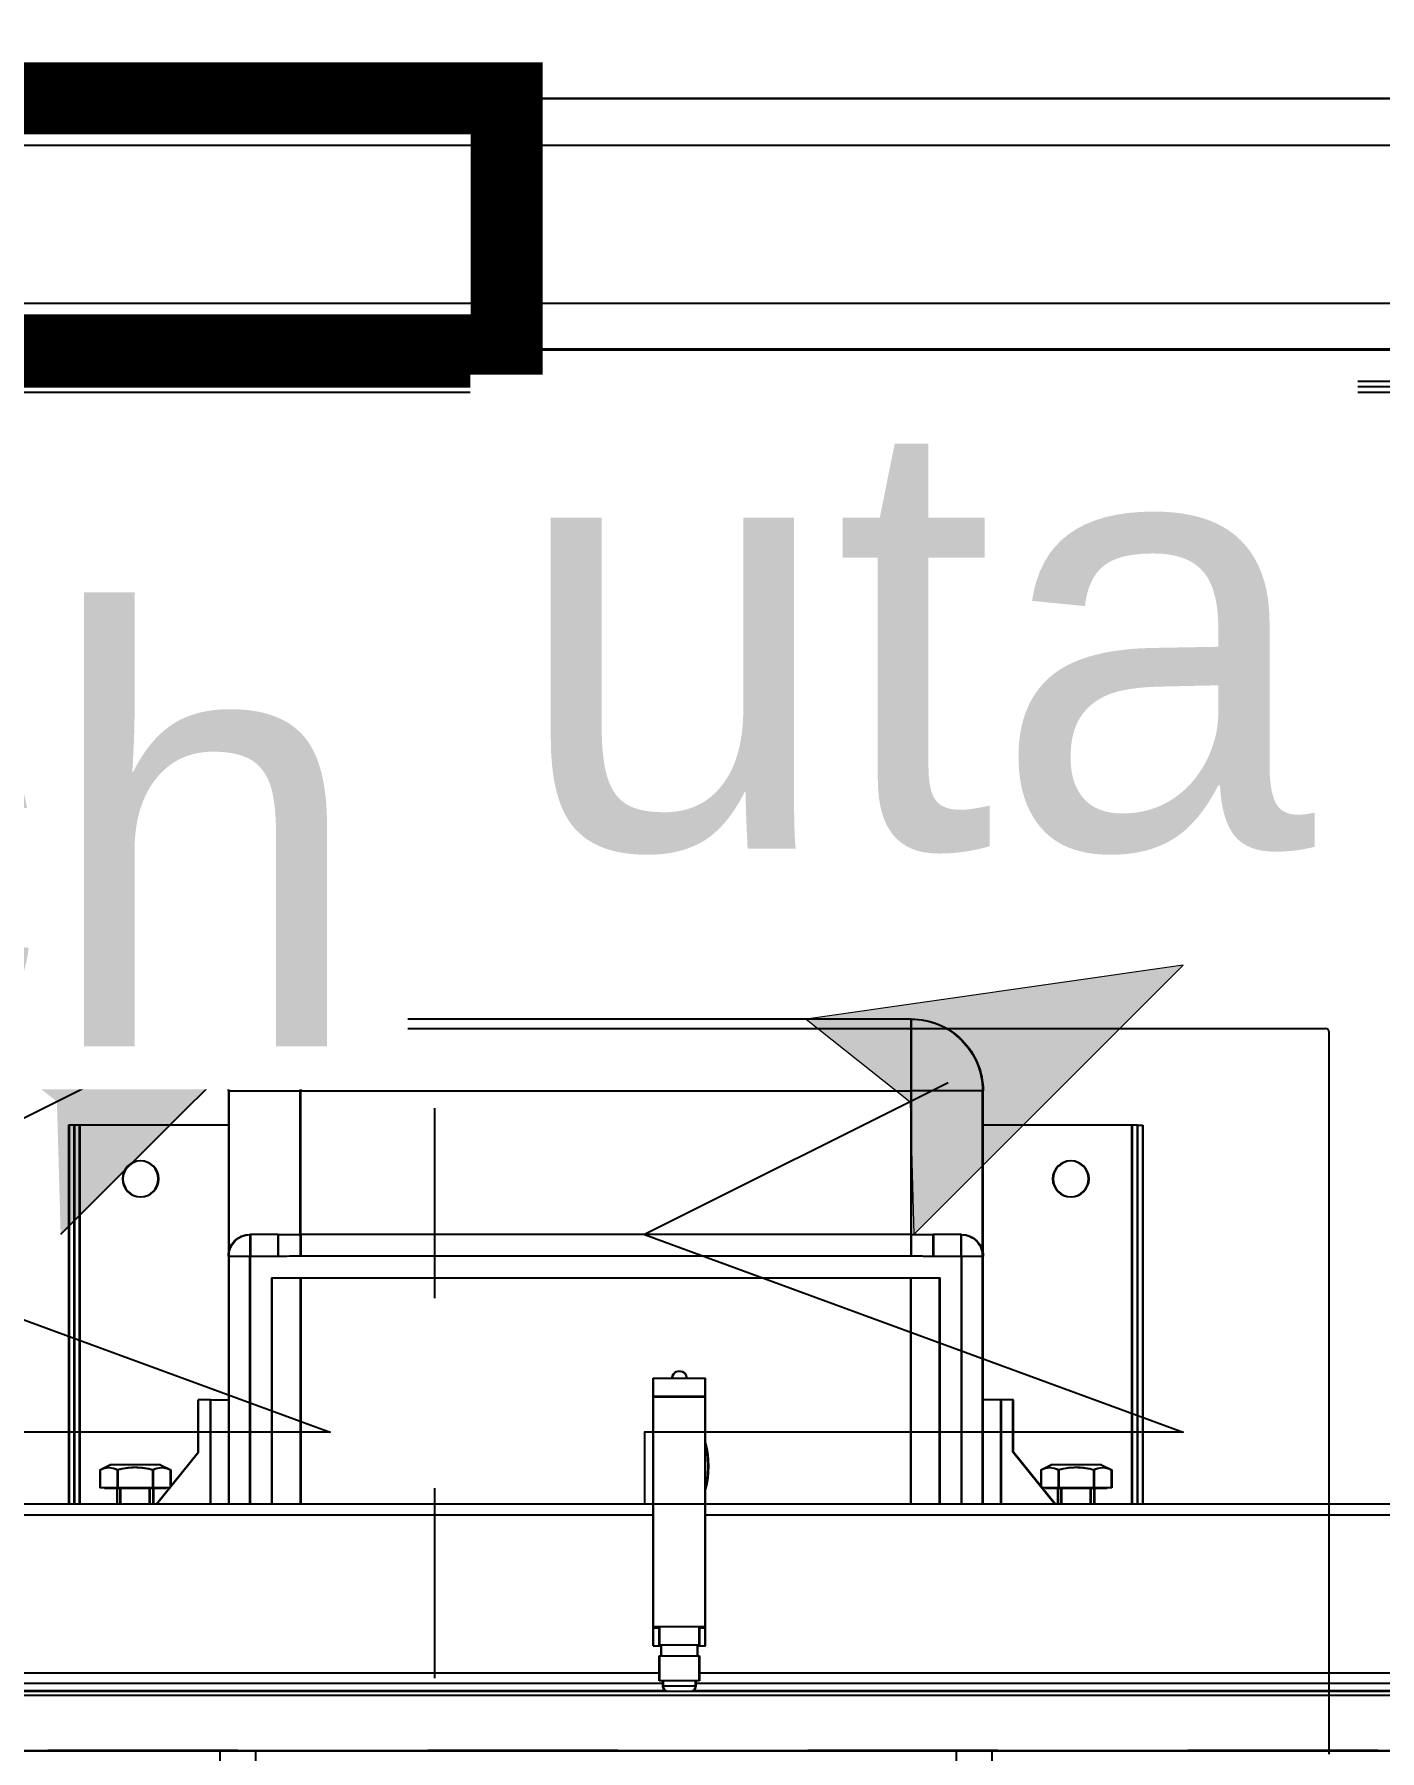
# Model space of a CAD drawing. Header units: centimetres. Extents: x -58072 to 12532, y -30603 to 6224.
# Drawn here: x 8926.64 to 8964.1, y 4563.08 to 4610.87 of the extents above; entities that cross this region are included whole.
import ezdxf

# ---------------------------------------------------------------- set-up
doc = ezdxf.new("R2010")
doc.units = ezdxf.units.CM
doc.linetypes.add('Style de ligne -1', pattern=[0.41664, 0.20828, -0.20836])
doc.linetypes.add('VW-01', pattern=[0.41656, 0.20828, -0.20828])
for name, color, linetype in [('B Aménagement intérieur', 252, 'Continuous'), ('B Faux plafonds', 252, 'Continuous'), ('B Général', 252, 'Continuous'), ('C ANNOTATIONS-prestations', 252, 'Continuous'), ('F REMPLISSAGE-vert clair', 252, 'Continuous'), ('F REMPLISSAGE-vert foncé', 252, 'Continuous'), ('MTI900_Alu', 252, 'Continuous'), ('prlm-CHAUFF', 4, 'Continuous'), ('prlm-GT', 242, 'Continuous'), ('prlm-MOD-PB', 123, 'Continuous')]:
    doc.layers.add(name, color=color, linetype=linetype)
doc.layers.add('prlm-ELEC-CFO', color=1, linetype='Continuous', lineweight=25)
doc.layers.get('prlm-CHAUFF').off()
doc.styles.add('prlm-elec-cfo', font='comic.ttf', dxfattribs={"height": 12})

# ---------------------------------------------------------------- blocks, each defined once
blk = doc.blocks.new('B 60.Gaine 150_70')
at = {"layer": 'B Général', "linetype": 'Continuous', "flags": 128}
for points in [[(-70, 36.305), (19.5, 36.305), (19.5, -2.715), (-70, -2.715)], [(-70, -2.7), (-70, 36.3), (19.5, 36.3), (19.5, -2.7)]]:
    blk.add_lwpolyline(points, close=True, dxfattribs=at)
at = {"layer": 'C ANNOTATIONS-prestations'}
for p, q in [((-69, 34.755), (18.5, 34.755)), ((18.5, 34.655), (-69, 34.655)), ((-23.65, 34.435), (-61.234, 34.435)), ((-23.583, 34.635), (-57, 34.635)), ((-22.75, 34.51), (-23.65, 34.51)), ((-23.65, 34.51), (-23.65, 34.36)), ((6.5, 34.635), (-22.817, 34.635)), ((-22.75, 34.36), (-22.75, 34.51)), ((10.724, 34.435), (-22.75, 34.435)), ((-61.294, 34.135), (-23.75, 34.135)), ((-22.65, 34.36), (-23.75, 34.36)), ((-23.75, 34.36), (-23.75, 33.66)), ((-22.65, 33.66), (-22.65, 34.36)), ((-22.65, 34.135), (10.784, 34.135)), ((-23.75, 33.66), (-22.65, 33.66)), ((-23.7, 33.66), (-23.7, 33.36)), ((-22.7, 33.36), (-22.7, 33.66)), ((-23.925, 33.385), (-23.925, 32.885)), ((-23.925, 33.385), (-23.7, 33.385)), ((-23.75, 33.36), (-22.65, 33.36)), ((-23.75, 33.36), (-23.75, 32.86)), ((-22.7, 33.385), (-22.475, 33.385)), ((-22.65, 32.86), (-22.65, 33.36)), ((-22.475, 33.385), (-22.475, 32.885)), ((-23.925, 32.885), (-23.75, 32.885)), ((-23.925, 32.885), (-23.925, 32.86)), ((-22.475, 32.86), (-23.925, 32.86)), ((-23.925, 32.86), (-23.925, 26.46)), ((-22.65, 32.885), (-22.475, 32.885)), ((-22.475, 32.885), (-22.475, 32.86)), ((-22.475, 32.86), (-22.475, 26.46)), ((-65.524, 29.735), (-23.925, 29.735)), ((-22.475, 29.735), (15.024, 29.735)), ((-65.537, 29.435), (-23.925, 29.435)), ((-40.2, 18.885), (-40.2, 29.435)), ((-40.05, 18.885), (-40.05, 29.435)), ((-39.9, 18.885), (-39.9, 29.435)), ((-38.85, 29.435), (-38.85, 29.005)), ((-38.758, 29.435), (-38.758, 29.005)), ((-37.942, 29.435), (-37.942, 29.005)), ((-37.85, 29.005), (-37.85, 29.435)), ((-37.754, 29.435), (-36.592, 27.99)), ((-36.25, 29.435), (-36.25, 26.535)), ((-35.75, 22.535), (-35.75, 29.435)), ((-35.15, 29.435), (-35.15, 22.535)), ((-34.55, 23.135), (-34.55, 29.435)), ((-33.75, 23.135), (-33.75, 29.435)), ((-22.475, 29.435), (15.037, 29.435)), ((-16.75, 29.435), (-16.75, 23.135)), ((-15.95, 29.435), (-15.95, 23.135)), ((-15.35, 22.535), (-15.35, 29.435)), ((-14.75, 29.435), (-14.75, 22.535)), ((-14.25, 26.535), (-14.25, 29.435)), ((-12.746, 29.435), (-13.908, 27.99)), ((-12.65, 29.435), (-12.65, 29.005)), ((-12.558, 29.435), (-12.558, 29.005)), ((-11.742, 29.435), (-11.742, 29.005)), ((-11.65, 29.005), (-11.65, 29.435)), ((-10.6, 18.885), (-10.6, 29.435)), ((-10.45, 18.885), (-10.45, 29.435)), ((-10.3, 18.885), (-10.3, 29.435)), ((-39.086, 28.985), (-39.331, 28.985)), ((-39.331, 28.489), (-39.331, 28.985)), ((-37.5, 29.005), (-39.2, 29.005)), ((-39.2, 29.005), (-39.2, 28.985)), ((-38.841, 28.985), (-39.086, 28.985)), ((-38.35, 28.985), (-38.841, 28.985)), ((-38.841, 28.489), (-38.841, 28.985)), ((-37.859, 28.985), (-38.35, 28.985)), ((-37.614, 28.985), (-37.859, 28.985)), ((-37.859, 28.489), (-37.859, 28.985)), ((-37.392, 28.985), (-37.614, 28.985)), ((-37.5, 28.985), (-37.5, 29.005)), ((-37.369, 28.489), (-37.369, 28.956)), ((-13.131, 28.489), (-13.131, 28.956)), ((-12.886, 28.985), (-13.108, 28.985)), ((-11.3, 29.005), (-13, 29.005)), ((-13, 29.005), (-13, 28.985)), ((-12.641, 28.985), (-12.886, 28.985)), ((-12.15, 28.985), (-12.641, 28.985)), ((-12.641, 28.489), (-12.641, 28.985)), ((-11.659, 28.985), (-12.15, 28.985)), ((-11.414, 28.985), (-11.659, 28.985)), ((-11.659, 28.489), (-11.659, 28.985)), ((-11.169, 28.985), (-11.414, 28.985)), ((-11.3, 28.985), (-11.3, 29.005)), ((-11.169, 28.489), (-11.169, 28.985)), ((-39.331, 28.489), (-39.05, 28.345)), ((-37.65, 28.345), (-39.05, 28.345)), ((-37.65, 28.345), (-37.369, 28.489)), ((-13.131, 28.489), (-12.85, 28.345)), ((-11.45, 28.345), (-12.85, 28.345)), ((-11.45, 28.345), (-11.169, 28.489)), ((-36.592, 27.99), (-36.592, 26.535)), ((-13.908, 27.99), (-13.908, 26.535)), ((-36.25, 26.535), (-36.592, 26.535)), ((-36.25, 26.535), (-35.75, 26.535)), ((-22.475, 26.46), (-23.925, 26.46)), ((-23.925, 26.46), (-23.925, 26.435)), ((-23.925, 26.435), (-23.925, 25.935)), ((-23.925, 26.435), (-22.475, 26.435)), ((-22.475, 26.46), (-22.475, 26.435)), ((-22.475, 26.435), (-22.475, 25.935)), ((-14.25, 26.535), (-14.75, 26.535)), ((-13.908, 26.535), (-14.25, 26.535)), ((-23.925, 25.935), (-22.475, 25.935)), ((-34.55, 23.135), (-15.95, 23.135)), ((-35.75, 17.935), (-35.75, 22.535)), ((-35.75, 22.535), (-35.15, 22.535)), ((-35.15, 22.535), (-34.374, 22.535)), ((-35.15, 21.935), (-35.15, 22.535)), ((-34.374, 21.935), (-34.374, 22.535)), ((-33.75, 22.527), (-16.75, 22.527)), ((-33.75, 21.935), (-33.75, 22.527)), ((-16.75, 21.935), (-16.75, 22.527)), ((-16.126, 22.535), (-15.35, 22.535)), ((-16.126, 22.535), (-16.126, 21.935)), ((-15.35, 22.535), (-15.35, 21.935)), ((-15.35, 22.535), (-14.75, 22.535)), ((-14.75, 22.535), (-14.75, 17.935)), ((-34.374, 21.935), (-35.15, 21.935)), ((-34.374, 21.935), (-33.75, 21.935)), ((-16.75, 21.935), (-33.75, 21.935)), ((-33.75, 21.935), (-33.75, 17.935)), ((-16.75, 17.935), (-16.75, 21.935)), ((-16.75, 21.935), (-16.126, 21.935)), ((-15.35, 21.935), (-16.126, 21.935)), ((-40.05, 18.885), (-40.2, 18.885)), ((-39.9, 18.885), (-40.05, 18.885)), ((-35.75, 18.885), (-39.9, 18.885)), ((-10.6, 18.885), (-14.75, 18.885)), ((-10.45, 18.885), (-10.6, 18.885)), ((-10.45, 18.885), (-10.3, 18.885)), ((-35.75, 17.935), (-33.75, 17.935)), ((-33.75, 17.935), (-16.75, 17.935)), ((-33.75, 15.935), (-33.75, 17.935)), ((-14.75, 17.935), (-16.75, 17.935)), ((-16.75, 15.935), (-16.75, 17.935)), ((-16.75, 15.935), (-33.75, 15.935)), ((15.8, -1.665), (-66.3, -1.665)), ((15.75, -1.515), (-66.25, -1.515)), ((14.35, -1.815), (-64.85, -1.815)), ((17, -2.715), (-67.5, -2.715))]:
    blk.add_line(p, q, dxfattribs=at)
at = {"layer": 'C ANNOTATIONS-prestations', "flags": 128}
for points in [[(-23.538, 34.655, 0.16547), (-23.619, 34.601, 0.16547), (-23.65, 34.51)], [(-22.75, 34.51, 0.16547), (-22.781, 34.601, 0.16547), (-22.862, 34.655)], [(-22.475, 27.735, 0.057544), (-22.4, 28.385, 0.057544), (-22.475, 29.035)], [(-39.331, 28.489, 0.132797), (-39.086, 28.422, 0.132797), (-38.841, 28.489)], [(-37.859, 28.489, 0.132797), (-37.614, 28.422, 0.132797), (-37.369, 28.489)], [(-13.131, 28.489, 0.132797), (-12.886, 28.422, 0.132797), (-12.641, 28.489)], [(-11.659, 28.489, 0.132797), (-11.414, 28.422, 0.132797), (-11.169, 28.489)], [(-23.4, 25.935, 0.414214), (-23.2, 25.735, 0.414214), (-23, 25.935)], [(-35.75, 22.535, 0.198912), (-35.574, 22.111, 0.198912), (-35.15, 21.935)], [(-15.35, 21.935, 0.198912), (-14.926, 22.111, 0.198912), (-14.75, 22.535)], [(-35.75, 17.935, 0.198912), (-35.164, 16.521, 0.198912), (-33.75, 15.935)], [(-16.75, 15.935, 0.198912), (-15.336, 16.521, 0.198912), (-14.75, 17.935)]]:
    blk.add_lwpolyline(points, format="xyb", dxfattribs=at)
blk.add_lwpolyline([(-34.374, 22.535), (-33.756, 22.527), (-33.75, 22.527)], dxfattribs=at)
at = {"layer": 'C ANNOTATIONS-prestations'}
for centre in [(-38.2, 20.385), (-12.3, 20.385)]:
    blk.add_circle(centre, 0.5, dxfattribs=at)
for points in [[(-37.859, 28.489), (-38.352, 28.36), (-38.835, 28.487), (-38.838, 28.488), (-38.841, 28.489)], [(-11.659, 28.489), (-12.152, 28.36), (-12.635, 28.487), (-12.638, 28.488), (-12.641, 28.489)], [(-16.75, 22.527), (-16.438, 22.531), (-16.132, 22.535), (-16.129, 22.535), (-16.126, 22.535)]]:
    blk.add_open_spline(points, degree=2, knots=[0, 0, 0, 1, 1, 2, 2, 2], dxfattribs=at)
blk = doc.blocks.new('B 70.MTI900_Alu_390')
at = {"layer": 'MTI900_Alu', "color": 1, "linetype": 'Continuous'}
for p, q in [((-4.225, 0), (4.225, 0)), ((-3.96, -0.09), (3.96, -0.09)), ((-4.105, -0.105), (4.105, -0.105)), ((-4.1, -0.12), (4.1, -0.12)), ((-0.85, -1.865), (0.85, -1.865)), ((-0.85, -1.865), (-0.85, -2.065)), ((0.85, -1.865), (0.85, -2.065)), ((-1.05, -2.525), (-1.05, -2.065)), ((-1.05, -2.065), (-0.85, -2.065)), ((0.85, -2.065), (-0.85, -2.065)), ((-0.85, -2.065), (-0.85, -2.465)), ((0.85, -2.465), (0.85, -2.065)), ((1.05, -2.065), (0.85, -2.065)), ((1.05, -2.065), (1.05, -2.525)), ((-1.495, -2.16), (-1.495, -3.215)), ((-1.48, -2.16), (-1.495, -2.16)), ((-1.48, -2.16), (-1.48, -3.215)), ((-1.48, -2.16), (-1.465, -2.16)), ((-1.465, -2.16), (-1.05, -2.16)), ((-1.465, -2.16), (-1.465, -3.215)), ((1.05, -2.16), (1.465, -2.16)), ((1.465, -2.16), (1.48, -2.16)), ((1.465, -2.16), (1.465, -3.215)), ((1.48, -2.16), (1.48, -3.215)), ((1.48, -2.16), (1.495, -2.16)), ((1.495, -2.16), (1.495, -3.215)), ((-0.99, -2.465), (-0.9124, -2.465)), ((-0.99, -2.525), (-0.99, -2.465)), ((-0.85, -2.465), (-0.9124, -2.465)), ((-0.9124, -2.525), (-0.9124, -2.465)), ((-0.85, -2.465), (0.85, -2.465)), ((-0.85, -2.465), (-0.85, -2.5242)), ((0.9124, -2.465), (0.85, -2.465)), ((0.85, -2.465), (0.85, -2.5242)), ((0.9124, -2.465), (0.99, -2.465)), ((0.9124, -2.465), (0.9124, -2.525)), ((0.99, -2.465), (0.99, -2.525)), ((-1.05, -3.215), (-1.05, -2.525)), ((-0.99, -2.525), (-1.05, -2.525)), ((-0.99, -2.525), (-0.99, -3.215)), ((-0.9124, -2.525), (-0.99, -2.525)), ((0.85, -2.5242), (-0.85, -2.5242)), ((0.99, -2.525), (0.9124, -2.525)), ((0.99, -3.215), (0.99, -2.525)), ((1.05, -2.525), (0.99, -2.525)), ((1.05, -2.525), (1.05, -3.215)), ((0.93, -2.585), (-0.93, -2.585)), ((-0.93, -3.215), (-0.93, -2.585)), ((-0.85, -3.215), (-0.85, -2.585)), ((0.85, -2.585), (0.85, -3.215)), ((0.93, -2.585), (0.93, -3.215)), ((-0.2775, -2.915), (-0.2775, -2.865)), ((-0.1325, -2.865), (-0.2775, -2.865)), ((-0.1325, -2.915), (-0.1325, -2.865)), ((-0.1325, -2.915), (-0.2775, -2.915)), ((-0.2775, -2.9175), (-0.2775, -2.915)), ((-0.1325, -2.9175), (-0.1325, -2.915)), ((-1.1342, -2.925), (-1.1, -2.925)), ((-1.1342, -3.0705), (-1.1342, -2.925)), ((-1.1, -2.925), (-1.1, -3.215)), ((-1.1, -2.925), (-1.05, -2.925)), ((-0.2775, -2.9175), (-0.1325, -2.9175)), ((-0.2775, -3.5575), (-0.2775, -2.9175)), ((-0.1325, -3.5575), (-0.1325, -2.9175)), ((1.1, -2.925), (1.05, -2.925)), ((1.1, -3.215), (1.1, -2.925)), ((1.1, -2.925), (1.1342, -2.925)), ((1.1342, -3.0705), (1.1342, -2.925)), ((-1.38, -3.106), (-1.4081, -3.1204)), ((-1.38, -3.106), (-1.24, -3.106)), ((-1.2504, -3.215), (-1.1342, -3.0705)), ((-1.2119, -3.1204), (-1.24, -3.106)), ((1.2504, -3.215), (1.1342, -3.0705)), ((1.24, -3.106), (1.2119, -3.1204)), ((1.24, -3.106), (1.38, -3.106)), ((1.4081, -3.1204), (1.38, -3.106)), ((-1.4081, -3.1204), (-1.4081, -3.17)), ((-1.3591, -3.1204), (-1.3591, -3.17)), ((-1.2609, -3.1204), (-1.2609, -3.17)), ((-1.2119, -3.1204), (-1.2119, -3.1671)), ((1.2119, -3.1204), (1.2119, -3.1671)), ((1.2609, -3.1204), (1.2609, -3.17)), ((1.3591, -3.1204), (1.3591, -3.17)), ((1.4081, -3.1204), (1.4081, -3.17)), ((-1.4081, -3.17), (-1.3836, -3.17)), ((-1.395, -3.17), (-1.395, -3.172)), ((-1.395, -3.172), (-1.225, -3.172)), ((-1.3836, -3.17), (-1.3591, -3.17)), ((-1.36, -3.172), (-1.36, -3.215)), ((-1.3591, -3.17), (-1.31, -3.17)), ((-1.3508, -3.215), (-1.3508, -3.172)), ((-1.31, -3.17), (-1.2609, -3.17)), ((-1.2692, -3.215), (-1.2692, -3.172)), ((-1.2609, -3.17), (-1.2364, -3.17)), ((-1.26, -3.215), (-1.26, -3.172)), ((-1.2364, -3.17), (-1.2142, -3.17)), ((-1.225, -3.172), (-1.225, -3.17)), ((1.2142, -3.17), (1.2364, -3.17)), ((1.225, -3.17), (1.225, -3.172)), ((1.225, -3.172), (1.395, -3.172)), ((1.2364, -3.17), (1.2609, -3.17)), ((1.26, -3.172), (1.26, -3.215)), ((1.2609, -3.17), (1.31, -3.17)), ((1.2692, -3.215), (1.2692, -3.172)), ((1.31, -3.17), (1.3591, -3.17)), ((1.3508, -3.215), (1.3508, -3.172)), ((1.3591, -3.17), (1.3836, -3.17)), ((1.36, -3.215), (1.36, -3.172)), ((1.3836, -3.17), (1.4081, -3.17)), ((1.395, -3.172), (1.395, -3.17)), ((-0.2775, -3.215), (-4.0287, -3.215)), ((-0.2775, -3.245), (-4.0274, -3.245)), ((4.0287, -3.215), (-0.1325, -3.215)), ((4.0274, -3.245), (-0.1325, -3.245)), ((-0.2775, -3.5575), (-0.1325, -3.5575)), ((-0.2775, -3.56), (-0.2775, -3.5575)), ((-0.2775, -3.61), (-0.2775, -3.56)), ((-0.26, -3.56), (-0.2775, -3.56)), ((-0.26, -3.5575), (-0.26, -3.6075)), ((-0.15, -3.6075), (-0.15, -3.5575)), ((-0.1325, -3.56), (-0.15, -3.56)), ((-0.1325, -3.56), (-0.1325, -3.5575)), ((-0.1325, -3.61), (-0.1325, -3.56)), ((-0.255, -3.61), (-0.2775, -3.61)), ((-0.15, -3.6075), (-0.26, -3.6075)), ((-0.255, -3.6075), (-0.255, -3.6375)), ((-0.155, -3.6375), (-0.155, -3.6075)), ((-0.1325, -3.61), (-0.155, -3.61)), ((-0.15, -3.6375), (-0.26, -3.6375)), ((-0.26, -3.6375), (-0.26, -3.7075)), ((-0.15, -3.7075), (-0.15, -3.6375)), ((-0.26, -3.685), (-3.6034, -3.685)), ((-3.5974, -3.715), (-0.25, -3.715)), ((-0.26, -3.7075), (-0.15, -3.7075)), ((-0.25, -3.7075), (-0.25, -3.7225)), ((-0.25, -3.7225), (-0.16, -3.7225)), ((-0.16, -3.7225), (-0.16, -3.7075)), ((-0.16, -3.715), (3.5984, -3.715)), ((3.6044, -3.685), (-0.15, -3.685)), ((-4.375, -3.737), (4.375, -3.737)), ((4.375, -3.747), (-4.375, -3.747)), ((-3.175, -3.735), (-0.2433, -3.735)), ((-0.1667, -3.735), (3.175, -3.735)), ((-4.375, -3.902), (4.375, -3.902)), ((-1.075, -3.9853), (-1.075, -3.902)), ((-0.975, -3.902), (-0.975, -3.973)), ((0.975, -3.973), (0.975, -3.902)), ((1.075, -3.902), (1.075, -3.9853))]:
    blk.add_line(p, q, dxfattribs=at)
for centre in [(-1.295, -2.31), (1.295, -2.31)]:
    blk.add_circle(centre, 0.05, dxfattribs=at)
for centre, radius, start, end in [((-0.85, -2.065), 0.2, 90, 180), ((0.85, -2.065), 0.2, 0, 90), ((-0.99, -2.525), 0.06, 90, 180), ((0.99, -2.525), 0.06, 0, 90), ((-0.205, -2.865), 0.02, 0, 180), ((0, -3.11), 0.285, 166.8264, 193.1736), ((-1.3836, -3.1624), 0.0487, 59.7422, 120.2578), ((-1.2364, -3.1624), 0.0487, 59.7422, 120.2578), ((1.2364, -3.1624), 0.0487, 59.7422, 120.2578), ((1.3836, -3.1624), 0.0487, 59.7422, 120.2578), ((-0.235, -3.7225), 0.015, 180, 255.1649), ((-0.175, -3.7225), 0.015, 284.8351, 0)]:
    blk.add_arc(centre, radius, start, end, dxfattribs=at)
for points, knots in [([(-0.85, -2.5242), (-0.8604, -2.5242), (-0.8708, -2.5243), (-0.8916, -2.5247), (-0.902, -2.525), (-0.9124, -2.525)], [0, 0, 0, 0, 0.5, 0.5, 1, 1, 1, 1]), ([(0.9124, -2.525), (0.902, -2.525), (0.8916, -2.5247), (0.8708, -2.5243), (0.8604, -2.5242), (0.85, -2.5242)], [0, 0, 0, 0, 0.5, 0.5, 1, 1, 1, 1]), ([(-1.3591, -3.1204), (-1.3511, -3.1183), (-1.343, -3.1166), (-1.3306, -3.1149), (-1.3265, -3.1144), (-1.3182, -3.1138), (-1.3141, -3.1137), (-1.3017, -3.1137), (-1.2935, -3.1143), (-1.2772, -3.1166), (-1.269, -3.1183), (-1.2609, -3.1204)], [0, 0, 0, 0, 0.25, 0.25, 0.375, 0.375, 0.5, 0.5, 0.75, 0.75, 1, 1, 1, 1]), ([(1.2609, -3.1204), (1.269, -3.1183), (1.2772, -3.1166), (1.2935, -3.1143), (1.3017, -3.1137), (1.3141, -3.1137), (1.3182, -3.1138), (1.3265, -3.1144), (1.3306, -3.1149), (1.343, -3.1166), (1.3511, -3.1183), (1.3591, -3.1204)], [0, 0, 0, 0, 0.25, 0.25, 0.5, 0.5, 0.625, 0.625, 0.75, 0.75, 1, 1, 1, 1])]:
    blk.add_open_spline(points, degree=3, knots=knots, dxfattribs=at)
blk = doc.blocks.new('xi.CH')
at = {"layer": 'prlm-ELEC-CFO', "lineweight": 5}
blk.add_hatch(color=0, dxfattribs=at).paths.add_polyline_path([(-3, 6), (-0.103, 3.699), (0, 0), (7.5, 7.5)])
at = {"layer": 'prlm-ELEC-CFO', "color": 0}
for points in [[(-3, 6), (7.5, 7.5), (0, 0)], [(0.955, 4.227), (-7.5, 0), (7.5, -5.5), (-7.5, -5.5), (-7.5, -7.5), (7.5, -7.5)]]:
    blk.add_lwpolyline(points, dxfattribs=at)
blk = doc.blocks.new('xi.UTA')
at = {"layer": 'prlm-ELEC-CFO', "lineweight": 5}
blk.add_hatch(color=0, dxfattribs=at).paths.add_polyline_path([(-3, 6), (-0.103, 3.699), (0, 0), (7.5, 7.5)])
at = {"layer": 'prlm-ELEC-CFO', "color": 0, "lineweight": 5, "flags": 128}
blk.add_lwpolyline([(-3, 6), (-0.103, 3.699), (0, 0), (7.5, 7.5)], close=True, dxfattribs=at)
at = {"layer": 'prlm-ELEC-CFO', "color": 0}
blk.add_lwpolyline([(0.955, 4.227), (-7.5, 0), (7.5, -5.5), (-7.5, -5.5), (-7.5, -7.5), (7.5, -7.5)], dxfattribs=at)
blk = doc.blocks.new('B 60.200_wc-2')
at = {"layer": 'B Général', "linetype": 'Continuous'}
for p, q in [((-24.9, 0.1), (24.9, 0.1)), ((25, -20.1), (25, 0))]:
    blk.add_line(p, q, dxfattribs=at)
blk.add_arc((24.9, 0), 0.1, 0, 90, dxfattribs=at)
blk = doc.blocks.new('B 60.Groupe-2-1')
at = {"layer": 'B Général', "linetype": 'Style de ligne -1', "ltscale": 25.4, "flags": 128}
blk.add_lwpolyline([(-35.4, 7.6), (35.6, 7.6), (35.6, -32.4), (-35.4, -32.4)], close=True, dxfattribs=at)
at = {"layer": 'B Général', "xscale": -1, "rotation": 270}
blk.add_blockref('B 60.200_wc-2', (35.5, 7.5), dxfattribs=at)
blk = doc.blocks.new('B 60.WC-plan-PMR')
at = {"layer": 'B Général', "linetype": 'Style de ligne -1', "ltscale": 25.4, "flags": 128}
blk.add_lwpolyline([(-114.5, 112.5), (15.5, 112.5), (15.5, 32.5), (-114.5, 32.5)], close=True, dxfattribs=at)
at = {"layer": 'B Général'}
blk.add_blockref('B 60.Groupe-2-1', (0, 0), dxfattribs=at)

msp = doc.modelspace()

# ---------------------------------------------------------------- linework, layer by layer
at = {"layer": 'B Aménagement intérieur', "linetype": 'Continuous'}
for p, q in [((8899.792, 4609.081), (8994.292, 4609.081)), ((8897.792, 4602.081), (8987.292, 4602.081))]:
    msp.add_line(p, q, dxfattribs=at)
at = {"layer": 'B Faux plafonds', "linetype": 'VW-01', "ltscale": 25.4, "flags": 128}
msp.add_lwpolyline([(9600.66, 4471.393), (9060.484, 4471.393), (9060.381, 4428.087), (9042.588, 4428.087), (9042.484, 4563.086), (8892.792, 4563.086), (8892.791, 4579.201), (8711.484, 4579.201), (8711.479, 4360.196), (8743.788, 4360.196), (8743.793, 4308.204), (9347.343, 4308.062), (9347.344, 4366.25), (9407.344, 4366.25), (9407.344, 4300.211), (9600.66, 4300.211)], close=True, dxfattribs=at)
at = {"layer": 'F REMPLISSAGE-vert clair'}
for p, q in [((8898.492, 4607.781), (8992.992, 4607.781)), ((8894.092, 4603.381), (8988.592, 4603.381))]:
    msp.add_line(p, q, dxfattribs=at)
at = {"layer": 'F REMPLISSAGE-vert foncé', "linetype": 'Continuous'}
for p, q in [((8899.792, 4609.081), (8994.292, 4609.081)), ((8897.792, 4602.081), (8987.292, 4602.081))]:
    msp.add_line(p, q, dxfattribs=at)
at = {"layer": 'F REMPLISSAGE-vert foncé'}
for p, q in [((8898.492, 4607.781), (8992.992, 4607.781)), ((8894.092, 4603.381), (8988.592, 4603.381))]:
    msp.add_line(p, q, dxfattribs=at)
at = {"layer": 'prlm-GT'}
msp.add_lwpolyline([(8899.792, 4634.386), (9042.792, 4634.386), (9042.484, 4570.086), (8994.292, 4570.082), (8994.292, 4609.086), (8899.792, 4609.086)], close=True, dxfattribs=at)
at = {"layer": 'prlm-MOD-PB', "const_width": 2}
msp.add_lwpolyline([(8899.792, 4609.086), (8899.792, 4602.074), (8939.792, 4602.074), (8939.792, 4609.086)], close=True, dxfattribs=at)

# ---------------------------------------------------------------- block references
at = {"layer": 'B Aménagement intérieur', "xscale": -1, "rotation": 180}
msp.add_blockref('B 60.Gaine 150_70', (8967.792, 4599.386), dxfattribs=at)
at = {"layer": 'B Général', "xscale": -1, "rotation": 270}
msp.add_blockref('B 60.WC-plan-PMR', (8930.192, 4547.586), dxfattribs=at)
at = {"layer": 'prlm-CHAUFF', "xscale": -9.999999999999975, "yscale": 9.999999999999975, "zscale": 9.999999999999975, "rotation": 0.0001153397708542059}
msp.add_blockref('B 70.MTI900_Alu_390', (8942.557, 4602.101), dxfattribs=at)
at = {"layer": 'prlm-ELEC-CFO'}
for name, p in [('xi.CH', (8927.373, 4577.452)), ('xi.UTA', (8951.131, 4577.452))]:
    msp.add_blockref(name, p, dxfattribs=at)

# ---------------------------------------------------------------- next in the draw order: texts
at = {"layer": 'prlm-ELEC-CFO', "lineweight": 20, "char_height": 12, "attachment_point": 5, "line_spacing_factor": 0.8, "style": 'prlm-elec-cfo', "bg_fill": 3, "box_fill_scale": 1.1, "bg_fill_color": 256, "bg_fill_transparency": 0}
for s, insert in [('uta', (8951.132, 4594.111)), ('ch', (8927.358, 4588.609))]:
    msp.add_mtext(s, dxfattribs=dict(at, insert=insert))

doc.saveas('drawing.dxf')
